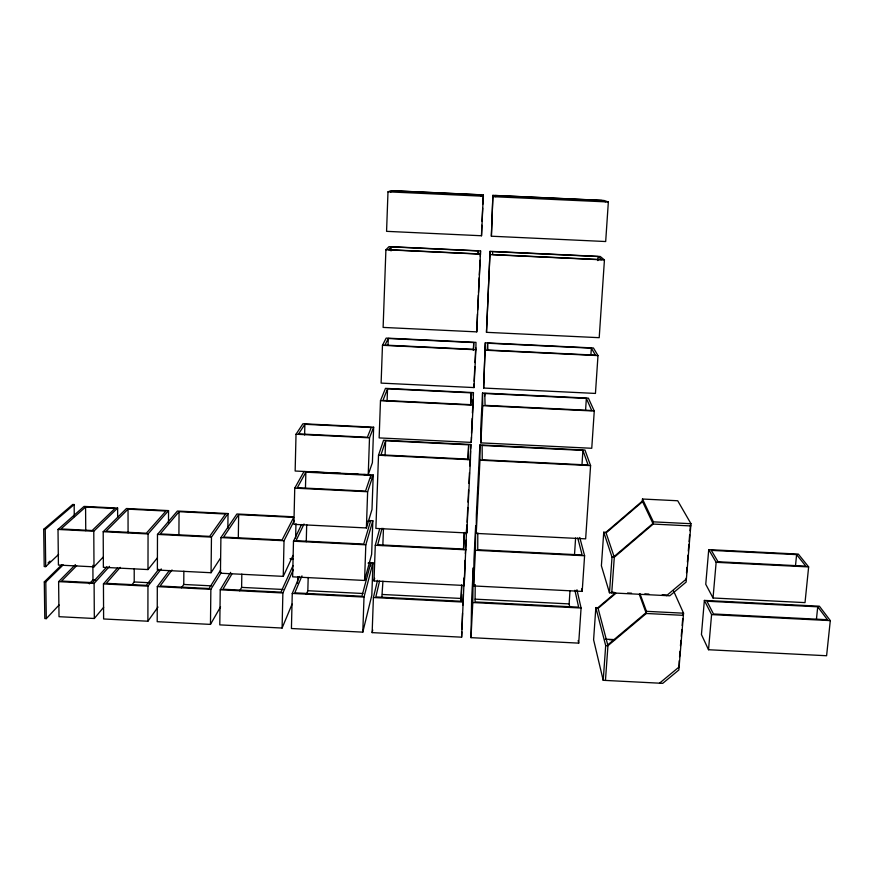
<?xml version="1.0" encoding="UTF-8"?>
<svg xmlns="http://www.w3.org/2000/svg" width="874" height="874" viewBox="0 0 874 874"><rect width="100%" height="100%" fill="white"/><g stroke="black" fill="none" stroke-linecap="round" stroke-linejoin="round"><path stroke-width="1.31" d="M117.608 567.805L103.449 583.908L103.613 618.967L147.892 621.217L147.957 586.148L161.253 568.919M147.99 569.564L148.056 533.948L168.551 510.602L126.457 508.504L103.198 531.709L103.372 567.313L147.99 569.564L157.342 557.907M169.425 570.449L157.309 586.629L157.2 621.687L210.47 624.397L220.532 606.873M227.841 528.311L228.038 513.551L177.4 511.039L157.484 534.418L157.375 570.034L211.06 572.732L220.39 558.246M477.794 532.976L477.739 549.757L582.139 554.968L577.736 537.947M168.496 522.674L168.551 510.602M178.908 535.347L179.061 511.683L225.525 513.999L209.64 536.374L160.27 533.916L179.061 511.683M181.453 587.798L183.758 584.466L183.857 571.17M476.232 533.413L476.363 514.644L479.913 444.921L584.957 450.044L590.584 465.613L585.646 538.854L476.232 533.413L479.957 460.194L479.913 444.921M475.216 584.553L475.063 601.946L578.643 607.168L574.895 590.234M473.632 585.951L475.456 550.292L475.674 525.853L473.97 559.426L473.632 585.951L582.193 591.403L584.597 555.733L579.757 537.455M478.253 250.936L478.231 253.875L388.438 249.68L391.181 246.872L478.253 250.936L478.122 253.646M210.47 624.397L210.863 589.327L221.308 572.492M211.06 572.732L211.464 537.106L228.038 513.551M230.66 572.372L220.237 589.797L219.789 624.877L282.094 628.045L292.091 604.12M293.435 516.796L236.898 513.988L220.903 537.586L220.445 573.213L283.242 576.37L293.019 555.416M476.756 331.869L480.558 250.893L389.028 246.621L385.904 249.735L383.118 327.411L476.756 331.869L477.433 313.974M470.999 637.649L472.79 602.547L473.271 567.772L471.621 600.318L470.999 637.649L578.708 643.133L581.079 608.02L576.938 589.742M238.296 538.308L238.657 514.644L293.708 517.375L282.084 539.99L223.591 537.073L238.657 514.644M239.705 590.857L241.617 587.383L241.825 574.087M475.871 349.764L475.991 342.368L386.166 338.085L382.473 345.306L381.108 383.107L473.992 387.575L475.871 349.764L382.473 345.306M282.094 628.045L282.87 592.965L293.238 569.914M283.242 576.37L284.028 540.733L294.309 520.5M473.992 387.575L474.079 383.806M474.134 381.293L474.79 366.643M299.531 576.436L292.255 593.435L291.424 628.515L362.797 632.153L371.811 595.281L372.979 562.747L368.926 562.539M301.541 524.52L293.489 541.203L292.648 576.84L364.578 580.456L371.647 554.302L372.837 520.74L368.762 520.543M306.676 471.709L303.966 471.578L294.746 488.14L293.893 524.345L366.392 527.951L371.996 509.476L373.22 474.986L363.715 474.516M296.024 434.236L295.15 471.02L368.238 474.615L372.4 462.663L373.646 427.2L302.928 423.759L296.024 434.236L369.505 437.819L373.646 427.2M295.609 538.406L295.958 523.646M297.553 583.384L297.717 576.611M473.129 405.186L473.424 392.59L385.478 388.351L380.474 400.707L379.141 437.907L471.283 442.397L473.129 405.186L380.474 400.707M304.611 434.968L304.873 424.294L371.242 427.528L367.375 437.24L298.624 433.886L304.873 424.294M305.452 488.391L305.867 472.178L370.871 475.369L370.773 478.078M306.261 541.705L306.698 524.608M306.348 594.473L307.834 590.726L308.183 577.419M471.283 442.397L471.425 437.164M471.534 433.231L472.146 418.46M470.42 459.735L470.857 444.473L383.577 440.223L378.518 455.234L375.886 528.42L466.792 532.943L470.42 459.735L378.518 455.234M473.73 342.564L473.533 349.327L384.975 345.099L388.274 338.489L473.73 342.564L473.337 350.463M466.792 532.943L467.055 524.913M467.142 522.237L467.732 507.499M362.797 632.153L364.01 597.062L372.979 562.747M364.578 580.456L365.813 544.819L372.837 520.74M366.392 527.951L367.637 491.745L373.22 474.986M368.238 474.615L369.505 437.819M379.687 528.792L375.285 545.289L374.006 580.937L464.192 585.471L465.066 560.31M464.192 585.471L466.771 525.405L466.301 534.812M471.195 392.852L470.813 404.662L382.965 400.412L387.543 388.821L471.195 392.852L470.616 404.837M370.642 565.904L370.729 563.249L368.03 563.107M464.214 578.02L461.625 637.179L372.149 632.623L373.406 597.532L377.524 580.358M387.99 191.832L386.57 231.337L481.519 235.751L483.322 194.902L391.06 190.652L387.99 191.832L483.475 196.235M461.625 637.179L461.822 631.847M461.92 629.182L462.499 613.198M462.783 605.212L463.253 594.451M468.65 444.822L468.125 459.112L380.988 454.851L385.62 440.769L468.65 444.822L467.918 459.724M391.028 250.925L391.181 246.872M388.034 345.077L388.274 338.489M385.073 455.671L385.62 440.769M387.095 400.805L387.543 388.821M382.834 545.518L383.468 528.431M381.862 597.106L382.932 581.188M464.345 532.692L463.701 549.058L377.721 544.764L382.047 528.213M460.871 601.094L461.636 585.143M461.778 585.209L461.133 601.246L375.831 596.931L379.545 581.068M463.449 549.549L464.291 532.441M463.646 586.323L464.05 578.184M465.372 553.613L466.039 540.176M468.005 502.135L468.595 490.063M468.934 483.366L469.458 472.637M469.797 465.929L470.518 451.181M470.66 448.504L470.857 444.473M472.408 413.009L473.085 399.396M473.293 395.31L473.424 392.59M474.986 362.601L475.718 347.765M477.63 309.953L478.362 295.183M478.493 292.495L479.225 277.735M479.356 275.048L480.088 260.288M480.285 256.257L480.558 250.893M481.825 225.197L481.519 235.751M482.022 221.253L482.677 208.078M482.874 204.123L483.322 194.902M482.546 393.027L480.755 428.424L480.842 442.867L591.753 448.275L594.265 411.042L588.399 398.129L482.546 393.027L482.743 405.656L480.842 442.867M485.31 342.816L483.639 388.045L595.445 393.431L597.991 355.587L593.424 347.961L485.31 342.816L483.639 388.045M490.052 251.33L486.479 332.328L599.203 337.681L604.437 259.939L600.22 256.475L490.052 251.33L486.479 332.328M492.903 195.339L491.374 236.209L605.682 241.53L608.348 201.981L603.967 200.463L492.903 195.339L491.374 236.209M484.633 396.173L484.775 393.508L586.356 398.413L591.742 410.507L485.059 405.35L484.775 393.508M487.244 349.808L487.583 343.22L591.348 348.169L595.445 355.15L487.9 350.015L487.583 343.22M569.662 606.49L569.138 603.901L570.012 590.595M574.48 555.088L575.605 537.98M581.942 465.307L582.925 450.394L482.109 445.478L482.262 459.811L588.093 464.99L582.925 450.394M585.569 410.398L586.356 398.413M590.911 354.757L591.348 348.169M597.849 260.594L598.111 256.53L492.379 251.603L492.794 254.553L601.847 259.654L598.111 256.53M615.569 592.736L597.925 607.681L595.839 607.583L593.599 639.812L603.213 680.311L662.711 683.348L678.847 669.997L683.555 613.198L673.625 591.043M642.314 501.108L605.89 532.321L603.748 532.211L601.388 565.795L609.473 592.78L669.779 595.795L686.134 582.062L690.973 523.712L677.711 500.758L642.477 499.021L642.314 501.108L653.217 524.072L690.788 525.94L690.449 525.329L689.99 530.758M603.213 680.311L605.693 645.58L595.839 607.583M609.473 592.78L612.019 557.109L603.748 532.211M605.453 680.431L607.943 645.689L597.925 607.681M639.921 593.555L646.465 611.319L646.301 613.482L607.943 645.689L605.693 645.58M642.477 499.021L653.391 521.854L653.217 524.072L614.302 557.219L612.019 557.109M679.218 660.733L679.098 666.982L659.499 683.195M679.557 656.669L680.005 651.239M680.464 645.81L680.912 640.391M681.25 636.316L681.807 629.531M682.146 625.467L682.703 618.683M686.505 572.852L686.953 567.423M687.401 561.993L687.969 555.198M688.308 551.123L688.865 544.338M689.094 541.618L689.652 534.833M704.368 600.416L701.44 634.535L708.519 649.732L826.596 655.74L830.3 620.606L819.397 606.206L704.368 600.416L711.578 614.608L708.519 649.732M708.727 549.637L705.755 584.28L713.031 597.991L805.02 602.623L808.636 566.92L798.323 554.094L708.727 549.637L716.145 562.31L713.031 597.991M795.526 565.489L796.607 554.619L711.316 550.38L718.035 561.753L805.806 566.134L796.607 554.619M816.48 618.847L817.725 606.807L706.935 601.225L713.468 613.974L827.449 619.732L817.725 606.807M372.149 632.623L372.739 629.99M374.006 580.937L374.651 578.315M370.729 563.249L361.945 596.232L294.8 592.845L301.967 575.879M370.871 475.369L365.54 491.079L297.335 487.714L305.867 472.178M293.052 565.533L280.936 592.146L222.903 589.218L231.818 574.163M304.021 523.996L296.057 540.689L363.726 544.065L370.532 521.199L367.823 521.057M220.619 570.023L209.061 588.519L160.073 586.039L172.025 569.968M147.892 621.217L157.986 607.059M158.718 569.291L146.253 585.351L106.3 583.329L120.251 567.357M131.69 585.077L134.214 581.964L134.214 568.668M75.415 564.659L58.613 581.636L59.017 616.694L94.326 618.497L103.678 607.266M94.326 618.497L94.108 583.428L109.523 566.352M106.956 566.691L92.491 582.63L61.53 581.068L76.683 565.675M89.323 583.887L92.972 579.877L92.884 565.26M61.792 564.79L44.301 581.887L44.803 618.563L46.3 618.639L59.082 605.005M117.651 517.463L117.619 508.067L84.057 506.407L58.012 529.447L58.416 565.052L93.999 566.844L103.121 557.142M128.041 509.149L106.071 531.206L146.34 533.216L165.951 511.039L128.041 509.149L128.074 532.801M46.3 618.639L45.798 581.964L63.234 564.866M93.999 566.844L93.78 531.239L117.619 508.067M74.268 516.621L74.159 504.538L72.739 504.462L43.7 529.305L44.213 566.56L45.71 566.636L58.602 554.444M48.059 562.932L49.982 561.119M85.576 507.04L60.951 528.956L92.152 530.518L114.942 508.504L85.576 507.04L85.75 530.693M43.7 529.305L45.219 529.382L74.159 504.538M606.086 532.889L642.576 501.643M614.083 556.563L652.933 523.471M598.1 608.359L615.777 593.391M607.736 644.903L646.028 612.74M390.536 191.887L393.234 190.816L481.006 194.858L481.071 196.049M493.384 196.694L608.348 201.981M385.904 249.735L480.602 254.148M490.434 254.618L604.437 259.939M485.562 350.223L597.991 355.587M482.743 405.656L594.265 411.042M479.957 460.194L590.584 465.613M309.396 471.84L324.33 472.583M327.051 472.714L340.631 473.38M346.06 473.642L358.274 474.243M294.746 488.14L367.637 491.745M653.391 521.854L690.973 523.712M58.012 529.447L93.78 531.239M103.198 531.709L148.056 533.948M157.484 534.418L211.464 537.106M220.903 537.586L284.028 540.733M293.489 541.203L365.813 544.819M375.285 545.289L465.962 549.812M475.456 550.292L584.597 555.733M716.145 562.31L808.636 566.92M290.092 558.584L292.779 558.726M290.43 559.218L293.118 559.36M614.193 592.321L611.527 592.19L611.745 592.889L614.302 557.219L605.89 532.321M627.532 592.987L631.531 593.195M644.87 593.861L648.869 594.069M662.208 594.735L666.217 594.932L666.523 595.653L686.396 578.97L686.057 578.282M92.972 579.877L95.692 580.019M134.214 581.964L149.214 582.718M183.758 584.466L211.617 585.864M241.617 587.383L283.034 589.469M307.834 590.726L362.928 593.501M382.441 594.484L460.98 598.45M475.15 599.16L569.138 603.901M58.613 581.636L94.108 583.428M103.449 583.908L147.957 586.148M157.309 586.629L210.863 589.327M220.237 589.797L282.87 592.965M292.255 593.435L364.01 597.062M373.406 597.532L463.373 602.077M472.79 602.547L581.079 608.02M646.465 611.319L683.555 613.198M711.578 614.608L830.3 620.606M44.301 581.887L45.798 581.964M605.311 639.145L614.651 639.615M609.298 639.67L614.63 639.943M605.715 201.796L601.847 200.43L495.252 195.514L495.755 196.726M683.042 614.608L683.381 615.351L646.301 613.482L639.298 594.364M581.581 588.847L582.193 591.403M578.173 640.522L578.708 643.133M45.219 529.382L45.71 566.636"/></g></svg>
